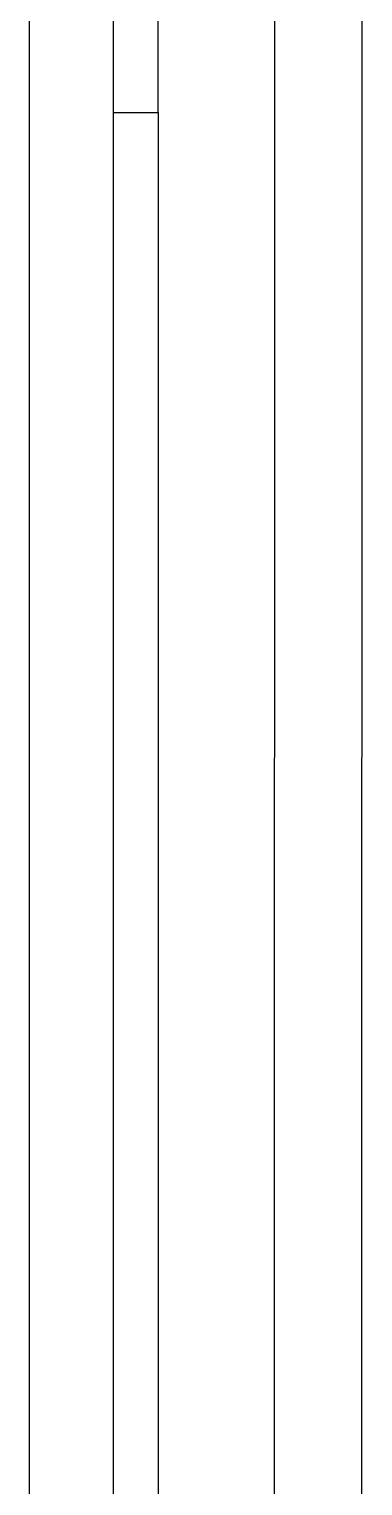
# Model space of a CAD drawing. Header units: metres. Extents: x 2.9 to 42.8, y 1.7 to 28.7.
# Drawn here: x 42.355 to 42.774, y 21.314 to 23.148 of the extents above; entities that cross this region are included whole.
import ezdxf

# ---------------------------------------------------------------- set-up
doc = ezdxf.new("R2010")
doc.units = ezdxf.units.M
doc.layers.add('RGB_000_184_184', color=7, linetype='Continuous', true_color=0x00b8b8)

msp = doc.modelspace()

# ---------------------------------------------------------------- linework, layer by layer
at = {"layer": 'RGB_000_184_184', "lineweight": -3}
for points in [[(42.6614, 27.7689), (42.6649, 27.6966), (42.7743, 27.6966), (42.7673, 2.5065), (42.6579, 2.7711), (42.6649, 27.6966)], [(42.4603, 27.5114), (42.4603, 23.0434)], [(42.5168, 23.0434), (42.5168, 27.5114)], [(42.3545, 25.1248), (42.3545, 10.9432)], [(42.4603, 23.0434), (42.5168, 23.0434), (42.5168, 9.3521)], [(42.4603, 23.0434), (42.4603, 9.3521), (42.5168, 9.3521), (42.5132, 9.271)]]:
    msp.add_lwpolyline(points, dxfattribs=at)

doc.saveas('drawing.dxf')
